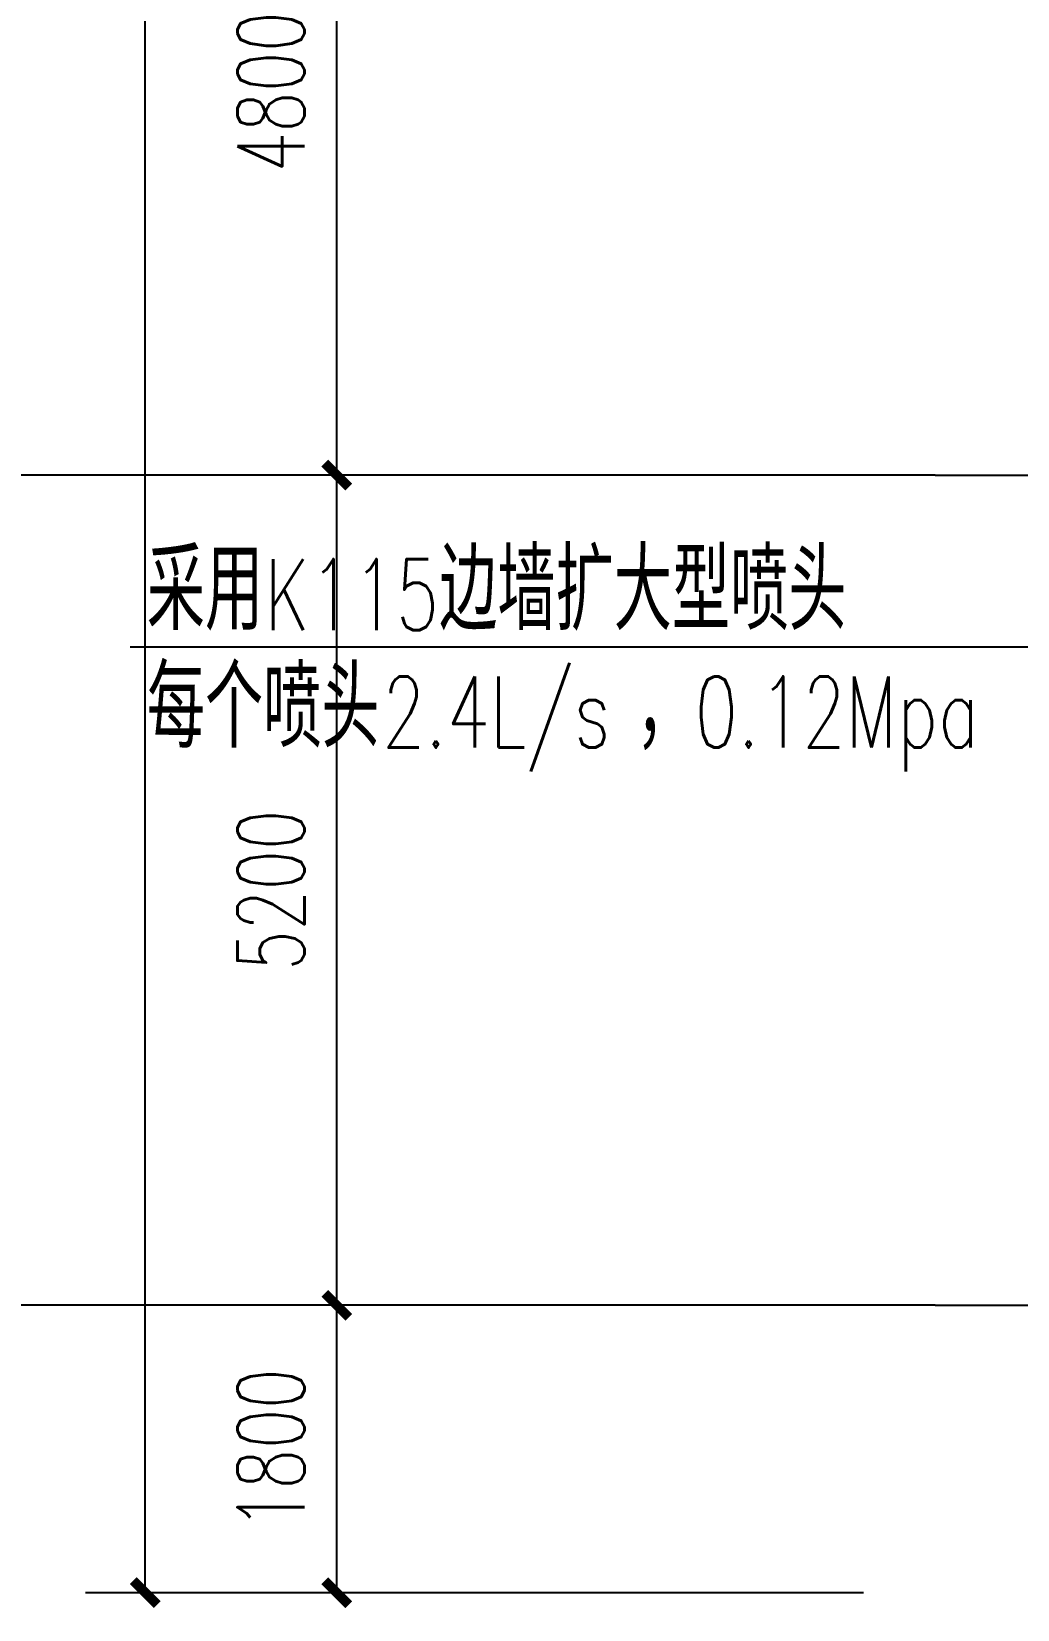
# Model space of a CAD drawing. Extents: x 0 to 2838408, y -923048 to 203859.
# Drawn here: x 2673600 to 2679777, y -688446 to -678563 of the extents above; entities that cross this region are included whole.
import ezdxf

# ---------------------------------------------------------------- set-up
doc = ezdxf.new("R2010")
doc.units = 0
doc.header["$LTSCALE"] = 1000
for name, color, linetype in [('AXIS', 3, 'Continuous'), ('DIM_喷淋', 3, 'Continuous'), ('DOTE', 8, 'Continuous'), ('XREF', 8, 'Continuous')]:
    doc.layers.add(name, color=color, linetype=linetype)
doc.styles.add('_TCH_DIM', font='SIMPLEX', dxfattribs={"bigfont": 'GBCBIG'})
doc.styles.add('A_DIM_T3', font='SIMPLEX', dxfattribs={"width": 0.7, "bigfont": 'HZ'})
doc.dimstyles.new('_TCH_ARCH&&150', dxfattribs={"dimtxt": 420, "dimasz": 150, "dimexe": 375, "dimexo": 450, "dimgap": 202.5, "dimtad": 1, "dimdec": 0, "dimzin": 0, "dimdsep": 46, "dimtxsty": 'A_DIM_T3', "dimblk": 'ARCHTICK', "dimcen": 0.09, "dimclrt": 7, "dimazin": 2, "dimtfac": 1, "dimtdec": 0, "dimtix": 1, "dimtmove": 2, "dimatfit": 3, "dimfxl": 150, "dimtolj": 1, "dimtzin": 0, "dimarcsym": 0})

# ---------------------------------------------------------------- blocks, each defined once
blk = doc.blocks.new('_ArchTick')
at = {"color": 0, "linetype": 'ByBlock', "const_width": 0.4}
blk.add_lwpolyline([(-0.5, -0.5), (0.5, 0.5)], dxfattribs=at)
blk = doc.blocks.new('*D578')
at = {"layer": 'AXIS', "color": 0, "lineweight": -2, "transparency": 16777216}
for p, q in [((2342766.7, -608741.3), (2337891.7, -608741.3)), ((2338266.7, -688341.3), (2338266.7, -608741.3)), ((2342766.7, -688341.3), (2337891.7, -688341.3))]:
    blk.add_line(p, q, dxfattribs=at)
at = {"layer": 'Defpoints', "color": 0, "transparency": 16777216}
for p in [(2338266.7, -608741.3), (2343216.7, -608741.3), (2343216.7, -688341.3)]:
    blk.add_point(p, dxfattribs=at)
at = {"layer": 'AXIS', "color": 0, "lineweight": -2, "transparency": 16777216, "xscale": 150, "yscale": 150, "zscale": 150}
for p, rotation in [((2338266.7, -608741.3), 90), ((2338266.7, -688341.3), 270)]:
    blk.add_blockref('_ArchTick', p, dxfattribs=dict(at, rotation=rotation))
at = {"layer": 'AXIS', "color": 7, "transparency": 16777216, "insert": (2337854.2, -648541.3), "char_height": 420, "attachment_point": 5, "rotation": 90, "style": 'A_DIM_T3'}
blk.add_mtext('\\A1;79600', dxfattribs=at)
blk = doc.blocks.new('*D579')
at = {"layer": 'AXIS', "color": 0, "lineweight": -2, "transparency": 16777216}
for p, q in [((2342766.7, -686541.3), (2339091.7, -686541.3)), ((2339466.7, -688341.3), (2339466.7, -686541.3)), ((2342766.7, -688341.3), (2339091.7, -688341.3))]:
    blk.add_line(p, q, dxfattribs=at)
at = {"layer": 'Defpoints', "color": 0, "transparency": 16777216}
for p in [(2339466.7, -686541.3), (2343216.7, -686541.3), (2343216.7, -688341.3)]:
    blk.add_point(p, dxfattribs=at)
at = {"layer": 'AXIS', "color": 0, "lineweight": -2, "transparency": 16777216, "xscale": 150, "yscale": 150, "zscale": 150}
for p, rotation in [((2339466.7, -686541.3), 90), ((2339466.7, -688341.3), 270)]:
    blk.add_blockref('_ArchTick', p, dxfattribs=dict(at, rotation=rotation))
at = {"layer": 'AXIS', "color": 7, "transparency": 16777216, "insert": (2339054.2, -687441.3), "char_height": 420, "attachment_point": 5, "rotation": 90, "style": 'A_DIM_T3'}
blk.add_mtext('\\A1;1800', dxfattribs=at)
blk = doc.blocks.new('*D580')
at = {"layer": 'AXIS', "color": 0, "lineweight": -2, "transparency": 16777216}
for p, q in [((2342766.7, -681341.3), (2339091.7, -681341.3)), ((2339466.7, -686541.3), (2339466.7, -681341.3)), ((2342766.7, -686541.3), (2339091.7, -686541.3))]:
    blk.add_line(p, q, dxfattribs=at)
at = {"layer": 'Defpoints', "color": 0, "transparency": 16777216}
for p in [(2339466.7, -681341.3), (2343216.7, -681341.3), (2343216.7, -686541.3)]:
    blk.add_point(p, dxfattribs=at)
at = {"layer": 'AXIS', "color": 0, "lineweight": -2, "transparency": 16777216, "xscale": 150, "yscale": 150, "zscale": 150}
for p, rotation in [((2339466.7, -681341.3), 90), ((2339466.7, -686541.3), 270)]:
    blk.add_blockref('_ArchTick', p, dxfattribs=dict(at, rotation=rotation))
at = {"layer": 'AXIS', "color": 7, "transparency": 16777216, "insert": (2339054.2, -683941.3), "char_height": 420, "attachment_point": 5, "rotation": 90, "style": 'A_DIM_T3'}
blk.add_mtext('\\A1;5200', dxfattribs=at)
blk = doc.blocks.new('*D581')
at = {"layer": 'AXIS', "color": 0, "lineweight": -2, "transparency": 16777216}
for p, q in [((2342766.7, -676541.3), (2339091.7, -676541.3)), ((2339466.7, -681341.3), (2339466.7, -676541.3)), ((2342766.7, -681341.3), (2339091.7, -681341.3))]:
    blk.add_line(p, q, dxfattribs=at)
at = {"layer": 'Defpoints', "color": 0, "transparency": 16777216}
for p in [(2339466.7, -676541.3), (2343216.7, -676541.3), (2343216.7, -681341.3)]:
    blk.add_point(p, dxfattribs=at)
at = {"layer": 'AXIS', "color": 0, "lineweight": -2, "transparency": 16777216, "xscale": 150, "yscale": 150, "zscale": 150}
for p, rotation in [((2339466.7, -676541.3), 90), ((2339466.7, -681341.3), 270)]:
    blk.add_blockref('_ArchTick', p, dxfattribs=dict(at, rotation=rotation))
at = {"layer": 'AXIS', "color": 7, "transparency": 16777216, "insert": (2339054.2, -678941.3), "char_height": 420, "attachment_point": 5, "rotation": 90, "style": 'A_DIM_T3'}
blk.add_mtext('\\A1;4800', dxfattribs=at)
blk = doc.blocks.new('*D642')
at = {"layer": 'AXIS', "color": 0, "lineweight": -2, "transparency": 16777216}
for p, q in [((2342766.7, -608741.3), (2337891.7, -608741.3)), ((2338266.7, -688341.3), (2338266.7, -608741.3)), ((2342766.7, -688341.3), (2337891.7, -688341.3))]:
    blk.add_line(p, q, dxfattribs=at)
at = {"layer": 'Defpoints', "color": 0, "transparency": 16777216}
for p in [(2338266.7, -608741.3), (2343216.7, -608741.3), (2343216.7, -688341.3)]:
    blk.add_point(p, dxfattribs=at)
at = {"layer": 'AXIS', "color": 0, "lineweight": -2, "transparency": 16777216, "xscale": 150, "yscale": 150, "zscale": 150}
for p, rotation in [((2338266.7, -608741.3), 90), ((2338266.7, -688341.3), 270)]:
    blk.add_blockref('_ArchTick', p, dxfattribs=dict(at, rotation=rotation))
at = {"layer": 'AXIS', "color": 7, "transparency": 16777216, "insert": (2337854.2, -648541.3), "char_height": 420, "attachment_point": 5, "rotation": 90, "style": 'A_DIM_T3'}
blk.add_mtext('\\A1;79600', dxfattribs=at)
blk = doc.blocks.new('*D643')
at = {"layer": 'AXIS', "color": 0, "lineweight": -2, "transparency": 16777216}
for p, q in [((2342766.7, -686541.3), (2339091.7, -686541.3)), ((2339466.7, -688341.3), (2339466.7, -686541.3)), ((2342766.7, -688341.3), (2339091.7, -688341.3))]:
    blk.add_line(p, q, dxfattribs=at)
at = {"layer": 'Defpoints', "color": 0, "transparency": 16777216}
for p in [(2339466.7, -686541.3), (2343216.7, -686541.3), (2343216.7, -688341.3)]:
    blk.add_point(p, dxfattribs=at)
at = {"layer": 'AXIS', "color": 0, "lineweight": -2, "transparency": 16777216, "xscale": 150, "yscale": 150, "zscale": 150}
for p, rotation in [((2339466.7, -686541.3), 90), ((2339466.7, -688341.3), 270)]:
    blk.add_blockref('_ArchTick', p, dxfattribs=dict(at, rotation=rotation))
at = {"layer": 'AXIS', "color": 7, "transparency": 16777216, "insert": (2339054.2, -687441.3), "char_height": 420, "attachment_point": 5, "rotation": 90, "style": 'A_DIM_T3'}
blk.add_mtext('\\A1;1800', dxfattribs=at)
blk = doc.blocks.new('*D644')
at = {"layer": 'AXIS', "color": 0, "lineweight": -2, "transparency": 16777216}
for p, q in [((2342766.7, -681341.3), (2339091.7, -681341.3)), ((2339466.7, -686541.3), (2339466.7, -681341.3)), ((2342766.7, -686541.3), (2339091.7, -686541.3))]:
    blk.add_line(p, q, dxfattribs=at)
at = {"layer": 'Defpoints', "color": 0, "transparency": 16777216}
for p in [(2339466.7, -681341.3), (2343216.7, -681341.3), (2343216.7, -686541.3)]:
    blk.add_point(p, dxfattribs=at)
at = {"layer": 'AXIS', "color": 0, "lineweight": -2, "transparency": 16777216, "xscale": 150, "yscale": 150, "zscale": 150}
for p, rotation in [((2339466.7, -681341.3), 90), ((2339466.7, -686541.3), 270)]:
    blk.add_blockref('_ArchTick', p, dxfattribs=dict(at, rotation=rotation))
at = {"layer": 'AXIS', "color": 7, "transparency": 16777216, "insert": (2339054.2, -683941.3), "char_height": 420, "attachment_point": 5, "rotation": 90, "style": 'A_DIM_T3'}
blk.add_mtext('\\A1;5200', dxfattribs=at)
blk = doc.blocks.new('*D645')
at = {"layer": 'AXIS', "color": 0, "lineweight": -2, "transparency": 16777216}
for p, q in [((2342766.7, -676541.3), (2339091.7, -676541.3)), ((2339466.7, -681341.3), (2339466.7, -676541.3)), ((2342766.7, -681341.3), (2339091.7, -681341.3))]:
    blk.add_line(p, q, dxfattribs=at)
at = {"layer": 'Defpoints', "color": 0, "transparency": 16777216}
for p in [(2339466.7, -676541.3), (2343216.7, -676541.3), (2343216.7, -681341.3)]:
    blk.add_point(p, dxfattribs=at)
at = {"layer": 'AXIS', "color": 0, "lineweight": -2, "transparency": 16777216, "xscale": 150, "yscale": 150, "zscale": 150}
for p, rotation in [((2339466.7, -676541.3), 90), ((2339466.7, -681341.3), 270)]:
    blk.add_blockref('_ArchTick', p, dxfattribs=dict(at, rotation=rotation))
at = {"layer": 'AXIS', "color": 7, "transparency": 16777216, "insert": (2339054.2, -678941.3), "char_height": 420, "attachment_point": 5, "rotation": 90, "style": 'A_DIM_T3'}
blk.add_mtext('\\A1;4800', dxfattribs=at)
blk = doc.blocks.new('*D706')
at = {"layer": 'AXIS', "color": 0, "lineweight": -2, "transparency": 16777216}
for p, q in [((2342766.7, -608741.3), (2337891.7, -608741.3)), ((2338266.7, -688341.3), (2338266.7, -608741.3)), ((2342766.7, -688341.3), (2337891.7, -688341.3))]:
    blk.add_line(p, q, dxfattribs=at)
at = {"layer": 'Defpoints', "color": 0, "transparency": 16777216}
for p in [(2338266.7, -608741.3), (2343216.7, -608741.3), (2343216.7, -688341.3)]:
    blk.add_point(p, dxfattribs=at)
at = {"layer": 'AXIS', "color": 0, "lineweight": -2, "transparency": 16777216, "xscale": 150, "yscale": 150, "zscale": 150}
for p, rotation in [((2338266.7, -608741.3), 90), ((2338266.7, -688341.3), 270)]:
    blk.add_blockref('_ArchTick', p, dxfattribs=dict(at, rotation=rotation))
at = {"layer": 'AXIS', "color": 7, "transparency": 16777216, "insert": (2337854.2, -648541.3), "char_height": 420, "attachment_point": 5, "rotation": 90, "style": 'A_DIM_T3'}
blk.add_mtext('\\A1;79600', dxfattribs=at)
blk = doc.blocks.new('*D707')
at = {"layer": 'AXIS', "color": 0, "lineweight": -2, "transparency": 16777216}
for p, q in [((2342766.7, -686541.3), (2339091.7, -686541.3)), ((2339466.7, -688341.3), (2339466.7, -686541.3)), ((2342766.7, -688341.3), (2339091.7, -688341.3))]:
    blk.add_line(p, q, dxfattribs=at)
at = {"layer": 'Defpoints', "color": 0, "transparency": 16777216}
for p in [(2339466.7, -686541.3), (2343216.7, -686541.3), (2343216.7, -688341.3)]:
    blk.add_point(p, dxfattribs=at)
at = {"layer": 'AXIS', "color": 0, "lineweight": -2, "transparency": 16777216, "xscale": 150, "yscale": 150, "zscale": 150}
for p, rotation in [((2339466.7, -686541.3), 90), ((2339466.7, -688341.3), 270)]:
    blk.add_blockref('_ArchTick', p, dxfattribs=dict(at, rotation=rotation))
at = {"layer": 'AXIS', "color": 7, "transparency": 16777216, "insert": (2339054.2, -687441.3), "char_height": 420, "attachment_point": 5, "rotation": 90, "style": 'A_DIM_T3'}
blk.add_mtext('\\A1;1800', dxfattribs=at)
blk = doc.blocks.new('*D708')
at = {"layer": 'AXIS', "color": 0, "lineweight": -2, "transparency": 16777216}
for p, q in [((2342766.7, -681341.3), (2339091.7, -681341.3)), ((2339466.7, -686541.3), (2339466.7, -681341.3)), ((2342766.7, -686541.3), (2339091.7, -686541.3))]:
    blk.add_line(p, q, dxfattribs=at)
at = {"layer": 'Defpoints', "color": 0, "transparency": 16777216}
for p in [(2339466.7, -681341.3), (2343216.7, -681341.3), (2343216.7, -686541.3)]:
    blk.add_point(p, dxfattribs=at)
at = {"layer": 'AXIS', "color": 0, "lineweight": -2, "transparency": 16777216, "xscale": 150, "yscale": 150, "zscale": 150}
for p, rotation in [((2339466.7, -681341.3), 90), ((2339466.7, -686541.3), 270)]:
    blk.add_blockref('_ArchTick', p, dxfattribs=dict(at, rotation=rotation))
at = {"layer": 'AXIS', "color": 7, "transparency": 16777216, "insert": (2339054.2, -683941.3), "char_height": 420, "attachment_point": 5, "rotation": 90, "style": 'A_DIM_T3'}
blk.add_mtext('\\A1;5200', dxfattribs=at)
blk = doc.blocks.new('*D709')
at = {"layer": 'AXIS', "color": 0, "lineweight": -2, "transparency": 16777216}
for p, q in [((2342766.7, -676541.3), (2339091.7, -676541.3)), ((2339466.7, -681341.3), (2339466.7, -676541.3)), ((2342766.7, -681341.3), (2339091.7, -681341.3))]:
    blk.add_line(p, q, dxfattribs=at)
at = {"layer": 'Defpoints', "color": 0, "transparency": 16777216}
for p in [(2339466.7, -676541.3), (2343216.7, -676541.3), (2343216.7, -681341.3)]:
    blk.add_point(p, dxfattribs=at)
at = {"layer": 'AXIS', "color": 0, "lineweight": -2, "transparency": 16777216, "xscale": 150, "yscale": 150, "zscale": 150}
for p, rotation in [((2339466.7, -676541.3), 90), ((2339466.7, -681341.3), 270)]:
    blk.add_blockref('_ArchTick', p, dxfattribs=dict(at, rotation=rotation))
at = {"layer": 'AXIS', "color": 7, "transparency": 16777216, "insert": (2339054.2, -678941.3), "char_height": 420, "attachment_point": 5, "rotation": 90, "style": 'A_DIM_T3'}
blk.add_mtext('\\A1;4800', dxfattribs=at)
blk = doc.blocks.new('*D770')
at = {"layer": 'AXIS', "color": 0, "lineweight": -2, "transparency": 16777216}
for p, q in [((2342766.7, -608741.3), (2337891.7, -608741.3)), ((2338266.7, -688341.3), (2338266.7, -608741.3)), ((2342766.7, -688341.3), (2337891.7, -688341.3))]:
    blk.add_line(p, q, dxfattribs=at)
at = {"layer": 'Defpoints', "color": 0, "transparency": 16777216}
for p in [(2338266.7, -608741.3), (2343216.7, -608741.3), (2343216.7, -688341.3)]:
    blk.add_point(p, dxfattribs=at)
at = {"layer": 'AXIS', "color": 0, "lineweight": -2, "transparency": 16777216, "xscale": 150, "yscale": 150, "zscale": 150}
for p, rotation in [((2338266.7, -608741.3), 90), ((2338266.7, -688341.3), 270)]:
    blk.add_blockref('_ArchTick', p, dxfattribs=dict(at, rotation=rotation))
at = {"layer": 'AXIS', "color": 7, "transparency": 16777216, "insert": (2337854.2, -648541.3), "char_height": 420, "attachment_point": 5, "rotation": 90, "style": 'A_DIM_T3'}
blk.add_mtext('\\A1;79600', dxfattribs=at)
blk = doc.blocks.new('*D771')
at = {"layer": 'AXIS', "color": 0, "lineweight": -2, "transparency": 16777216}
for p, q in [((2342766.7, -686541.3), (2339091.7, -686541.3)), ((2339466.7, -688341.3), (2339466.7, -686541.3)), ((2342766.7, -688341.3), (2339091.7, -688341.3))]:
    blk.add_line(p, q, dxfattribs=at)
at = {"layer": 'Defpoints', "color": 0, "transparency": 16777216}
for p in [(2339466.7, -686541.3), (2343216.7, -686541.3), (2343216.7, -688341.3)]:
    blk.add_point(p, dxfattribs=at)
at = {"layer": 'AXIS', "color": 0, "lineweight": -2, "transparency": 16777216, "xscale": 150, "yscale": 150, "zscale": 150}
for p, rotation in [((2339466.7, -686541.3), 90), ((2339466.7, -688341.3), 270)]:
    blk.add_blockref('_ArchTick', p, dxfattribs=dict(at, rotation=rotation))
at = {"layer": 'AXIS', "color": 7, "transparency": 16777216, "insert": (2339054.2, -687441.3), "char_height": 420, "attachment_point": 5, "rotation": 90, "style": 'A_DIM_T3'}
blk.add_mtext('\\A1;1800', dxfattribs=at)
blk = doc.blocks.new('*D772')
at = {"layer": 'AXIS', "color": 0, "lineweight": -2, "transparency": 16777216}
for p, q in [((2342766.7, -681341.3), (2339091.7, -681341.3)), ((2339466.7, -686541.3), (2339466.7, -681341.3)), ((2342766.7, -686541.3), (2339091.7, -686541.3))]:
    blk.add_line(p, q, dxfattribs=at)
at = {"layer": 'Defpoints', "color": 0, "transparency": 16777216}
for p in [(2339466.7, -681341.3), (2343216.7, -681341.3), (2343216.7, -686541.3)]:
    blk.add_point(p, dxfattribs=at)
at = {"layer": 'AXIS', "color": 0, "lineweight": -2, "transparency": 16777216, "xscale": 150, "yscale": 150, "zscale": 150}
for p, rotation in [((2339466.7, -681341.3), 90), ((2339466.7, -686541.3), 270)]:
    blk.add_blockref('_ArchTick', p, dxfattribs=dict(at, rotation=rotation))
at = {"layer": 'AXIS', "color": 7, "transparency": 16777216, "insert": (2339054.2, -683941.3), "char_height": 420, "attachment_point": 5, "rotation": 90, "style": 'A_DIM_T3'}
blk.add_mtext('\\A1;5200', dxfattribs=at)
blk = doc.blocks.new('*D773')
at = {"layer": 'AXIS', "color": 0, "lineweight": -2, "transparency": 16777216}
for p, q in [((2342766.7, -676541.3), (2339091.7, -676541.3)), ((2339466.7, -681341.3), (2339466.7, -676541.3)), ((2342766.7, -681341.3), (2339091.7, -681341.3))]:
    blk.add_line(p, q, dxfattribs=at)
at = {"layer": 'Defpoints', "color": 0, "transparency": 16777216}
for p in [(2339466.7, -676541.3), (2343216.7, -676541.3), (2343216.7, -681341.3)]:
    blk.add_point(p, dxfattribs=at)
at = {"layer": 'AXIS', "color": 0, "lineweight": -2, "transparency": 16777216, "xscale": 150, "yscale": 150, "zscale": 150}
for p, rotation in [((2339466.7, -676541.3), 90), ((2339466.7, -681341.3), 270)]:
    blk.add_blockref('_ArchTick', p, dxfattribs=dict(at, rotation=rotation))
at = {"layer": 'AXIS', "color": 7, "transparency": 16777216, "insert": (2339054.2, -678941.3), "char_height": 420, "attachment_point": 5, "rotation": 90, "style": 'A_DIM_T3'}
blk.add_mtext('\\A1;4800', dxfattribs=at)
blk = doc.blocks.new('4F1')
at = {"layer": 'AXIS'}
for p, q in [((2343216.7, -681341.3), (2337216.7, -681341.3)), ((2343216.7, -686541.3), (2337216.7, -686541.3))]:
    blk.add_line(p, q, dxfattribs=at)
at = {"layer": 'DOTE'}
for p, q in [((2343216.7, -681341.3), (2453916.7, -681341.3)), ((2343216.7, -686541.3), (2453916.7, -686541.3)), ((2343216.7, -686541.3), (2453916.7, -686541.3))]:
    blk.add_line(p, q, dxfattribs=at)
at = {"layer": 'AXIS'}
for p1, p2, distance, picture, middle in [((2343216.7, -688341.3), (2343216.7, -608741.3), 4950, '*D578', (2337854.2, -648541.3)), ((2343216.7, -688341.3), (2343216.7, -608741.3), 4950, '*D642', (2337854.2, -648541.3)), ((2343216.7, -688341.3), (2343216.7, -608741.3), 4950, '*D706', (2337854.2, -648541.3)), ((2343216.7, -688341.3), (2343216.7, -608741.3), 4950, '*D770', (2337854.2, -648541.3)), ((2343216.7, -681341.3), (2343216.7, -676541.3), 3750, '*D581', (2339054.2, -678941.3)), ((2343216.7, -681341.3), (2343216.7, -676541.3), 3750, '*D645', (2339054.2, -678941.3)), ((2343216.7, -681341.3), (2343216.7, -676541.3), 3750, '*D709', (2339054.2, -678941.3)), ((2343216.7, -681341.3), (2343216.7, -676541.3), 3750, '*D773', (2339054.2, -678941.3)), ((2343216.7, -686541.3), (2343216.7, -681341.3), 3750, '*D580', (2339054.2, -683941.3)), ((2343216.7, -686541.3), (2343216.7, -681341.3), 3750, '*D644', (2339054.2, -683941.3)), ((2343216.7, -686541.3), (2343216.7, -681341.3), 3750, '*D708', (2339054.2, -683941.3)), ((2343216.7, -686541.3), (2343216.7, -681341.3), 3750, '*D772', (2339054.2, -683941.3)), ((2343216.7, -688341.3), (2343216.7, -686541.3), 3750, '*D579', (2339054.2, -687441.3)), ((2343216.7, -688341.3), (2343216.7, -686541.3), 3750, '*D643', (2339054.2, -687441.3)), ((2343216.7, -688341.3), (2343216.7, -686541.3), 3750, '*D707', (2339054.2, -687441.3)), ((2343216.7, -688341.3), (2343216.7, -686541.3), 3750, '*D771', (2339054.2, -687441.3))]:
    dim = blk.add_aligned_dim(p1=p1, p2=p2, distance=distance, dimstyle='_TCH_ARCH&&150', dxfattribs=at)
    dim.commit()
    dim.dimension.update_dxf_attribs({"geometry": picture, "text_midpoint": middle})

msp = doc.modelspace()

# ---------------------------------------------------------------- linework, layer by layer
at = {"layer": 'DIM_喷淋', "linetype": 'ByBlock'}
msp.add_line((2680250.2, -682418.1), (2674217.1, -682418.1), dxfattribs=at)

# ---------------------------------------------------------------- block references
at = {"layer": 'XREF'}
msp.add_blockref('4F1', (336045.8, 0), dxfattribs=at)

# ---------------------------------------------------------------- texts
at = {"layer": 'DIM_喷淋', "color": 7, "linetype": 'ByBlock', "style": '_TCH_DIM'}
for s, height, p in [('采用', 506.38, (2674322.1, -682313.1)), ('边墙扩大型喷头', 506.38, (2676154.3, -682313.1)), ('每个喷头', 506.38, (2674322.1, -683048.1)), ('，', 506.4, (2677386.5, -683048.1))]:
    msp.add_text(s, height=height, dxfattribs=at).set_placement(p)
at = {"layer": 'DIM_喷淋', "color": 7, "linetype": 'ByBlock', "style": '_TCH_DIM', "width": 0.705882}
for s, p in [('K115', (2675059.3, -682313.1)), ('2.4L/s', (2675796.5, -683048.1)), ('0.12Mpa', (2677755.2, -683048.1))]:
    msp.add_text(s, height=446.25, dxfattribs=at).set_placement(p)

doc.saveas('drawing.dxf')
